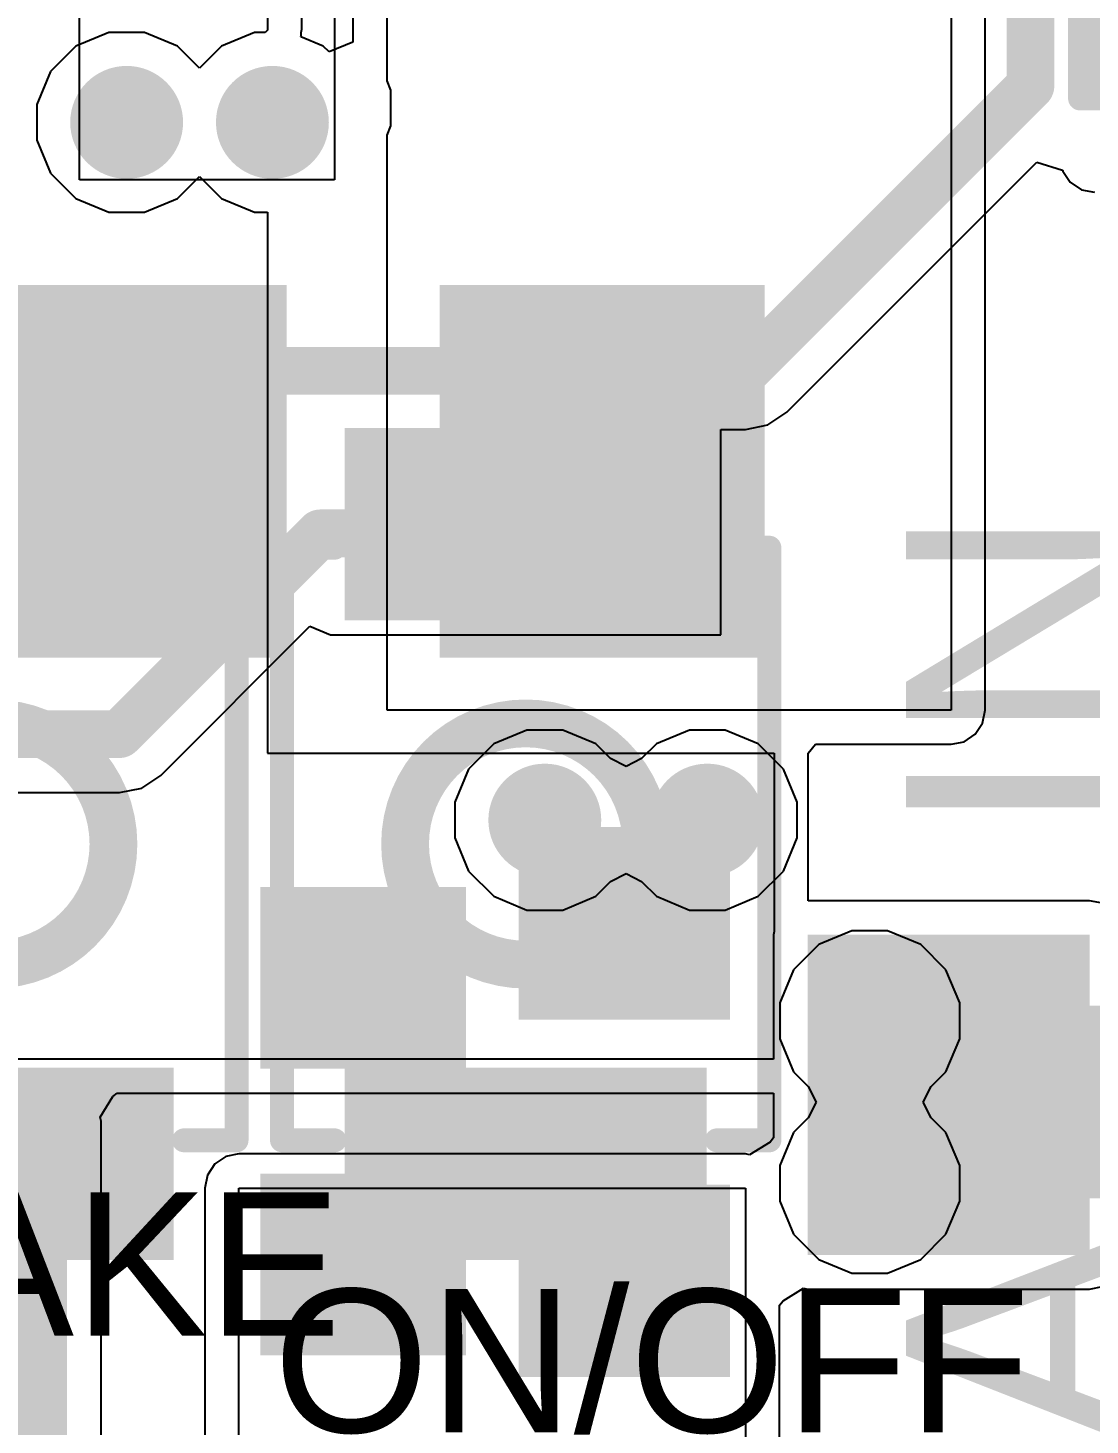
# Model space of a CAD drawing. Header units: millimetres. Extents: x -1.7 to 76.1, y -1.1 to 50.5.
# Drawn here: x 40.86 to 46.51, y 14.51 to 21.94 of the extents above; entities that cross this region are included whole.
import ezdxf

# ---------------------------------------------------------------- set-up
doc = ezdxf.new("R2010")
doc.units = ezdxf.units.MM
for name, color, linetype in [('BottomLayer', 5, 'Continuous'), ('BottomPaste', 16, 'Continuous'), ('BottomSolder', 6, 'Continuous'), ('TopLayer', 1, 'Continuous'), ('TopOverlay', 2, 'Continuous'), ('TopPaste', 8, 'Continuous'), ('TopSolder', 216, 'Continuous'), ('ViaHoleLayer', 16, 'Continuous')]:
    doc.layers.add(name, color=color, linetype=linetype)
doc.styles.add('Arial', font='', dxfattribs={"height": 0.2})
doc.styles.get('Arial').set_extended_font_data('Arial')

# ---------------------------------------------------------------- blocks, each defined once
blk = doc.blocks.new('SOT_23_B_126')
at = {"layer": 'BottomLayer'}
for points in [[(-1.36000109, 1.46000089), (-0.54000019, 1.46000089), (-0.54000019, 0.54000019), (-1.36000109, 0.54000019)], [(0.54000019, 1.46000089), (1.36000109, 1.46000089), (1.36000109, 0.54000019), (0.54000019, 0.54000019)], [(-0.41000045, -0.54000019), (0.41000045, -0.54000019), (0.41000045, -1.46000089), (-0.41000045, -1.46000089)]]:
    blk.add_hatch(color=5, dxfattribs=at).paths.add_polyline_path(points)
at = {"layer": 'BottomPaste'}
for points in [[(-1.36000109, 1.46000089), (-0.54000019, 1.46000089), (-0.54000019, 0.54000019), (-1.36000109, 0.54000019)], [(0.54000019, 1.46000089), (1.36000109, 1.46000089), (1.36000109, 0.54000019), (0.54000019, 0.54000019)], [(-0.41000045, -0.54000019), (0.41000045, -0.54000019), (0.41000045, -1.46000089), (-0.41000045, -1.46000089)]]:
    blk.add_hatch(color=16, dxfattribs=at).paths.add_polyline_path(points)
at = {"layer": 'BottomSolder'}
for points in [[(-1.46160109, 1.56160089), (-0.43840019, 1.56160089), (-0.43840019, 0.43840019), (-1.46160109, 0.43840019)], [(0.43840019, 1.56160089), (1.46160109, 1.56160089), (1.46160109, 0.43840019), (0.43840019, 0.43840019)], [(-0.51160045, -0.43840019), (0.51160045, -0.43840019), (0.51160045, -1.56160089), (-0.51160045, -1.56160089)]]:
    blk.add_hatch(color=6, dxfattribs=at).paths.add_polyline_path(points)
blk = doc.blocks.new('R___0603_B_138')
at = {"layer": 'BottomLayer'}
for points in [[(-1.143, -0.4445), (-1.143, 0.4445), (-0.3810000000000001, 0.4445), (-0.3809999999999999, -0.4445)], [(0.3810000000000001, -0.4445), (0.3809999999999999, 0.4445), (1.143, 0.4445), (1.143, -0.4445)]]:
    blk.add_hatch(color=5, dxfattribs=at).paths.add_polyline_path(points)
at = {"layer": 'BottomPaste'}
for points in [[(-1.143, -0.4445), (-1.143, 0.4445), (-0.3810000000000001, 0.4445), (-0.3809999999999999, -0.4445)], [(0.3810000000000001, -0.4445), (0.3809999999999999, 0.4445), (1.143, 0.4445), (1.143, -0.4445)]]:
    blk.add_hatch(color=16, dxfattribs=at).paths.add_polyline_path(points)
at = {"layer": 'BottomSolder'}
for points in [[(-1.2446, -0.5461), (-1.2446, 0.5460999999999999), (-0.2794, 0.5461), (-0.2793999999999999, -0.5460999999999999)], [(0.2794, -0.5461), (0.2793999999999999, 0.5460999999999999), (1.2446, 0.5461), (1.2446, -0.5460999999999999)]]:
    blk.add_hatch(color=6, dxfattribs=at).paths.add_polyline_path(points)
blk = doc.blocks.new('R___1206_B_170')
at = {"layer": 'BottomLayer'}
for points in [[(-2.032, 0.889), (-0.508, 0.889), (-0.508, -0.889), (-2.032, -0.889)], [(0.508, 0.889), (2.032, 0.889), (2.032, -0.889), (0.508, -0.889)]]:
    blk.add_hatch(color=5, dxfattribs=at).paths.add_polyline_path(points)
at = {"layer": 'BottomPaste'}
for points in [[(-2.032, 0.889), (-0.508, 0.889), (-0.508, -0.889), (-2.032, -0.889)], [(0.508, 0.889), (2.032, 0.889), (2.032, -0.889), (0.508, -0.889)]]:
    blk.add_hatch(color=16, dxfattribs=at).paths.add_polyline_path(points)
at = {"layer": 'BottomSolder'}
for points in [[(-2.1336, 0.9905999999999999), (-0.4064, 0.9905999999999999), (-0.4064, -0.9905999999999999), (-2.1336, -0.9905999999999999)], [(0.4064, 0.9905999999999999), (2.1336, 0.9905999999999999), (2.1336, -0.9905999999999999), (0.4064, -0.9905999999999999)]]:
    blk.add_hatch(color=6, dxfattribs=at).paths.add_polyline_path(points)
blk = doc.blocks.new('R___0603_183')
at = {"layer": 'TopLayer'}
for points in [[(-0.3809999999999999, 0.4445), (-0.3809999999999999, -0.4445), (-1.143, -0.4445), (-1.143, 0.4445)], [(1.143, 0.4445), (1.143, -0.4445), (0.3809999999999999, -0.4445), (0.3809999999999999, 0.4445)]]:
    blk.add_hatch(color=1, dxfattribs=at).paths.add_polyline_path(points)
at = {"layer": 'TopPaste'}
for points in [[(-0.3809999999999999, 0.4445), (-0.3809999999999999, -0.4445), (-1.143, -0.4445), (-1.143, 0.4445)], [(1.143, 0.4445), (1.143, -0.4445), (0.3809999999999999, -0.4445), (0.3809999999999999, 0.4445)]]:
    blk.add_hatch(color=8, dxfattribs=at).paths.add_polyline_path(points)
at = {"layer": 'TopSolder'}
for points in [[(-0.2794, 0.5460999999999999), (-0.2794, -0.5460999999999999), (-1.2446, -0.5460999999999999), (-1.2446, 0.5460999999999999)], [(1.2446, 0.5460999999999999), (1.2446, -0.5460999999999999), (0.2794, -0.5460999999999999), (0.2794, 0.5460999999999999)]]:
    blk.add_hatch(color=216, dxfattribs=at).paths.add_polyline_path(points)
at = {"layer": 'TopOverlay', "const_width": 0.127}
for points in [[(-1.2192, -0.5334), (-1.2192, 0.5334)], [(1.2192, 0.5334), (-1.2192, 0.5334)], [(1.2192, -0.5334), (1.2192, 0.5334)], [(1.2192, -0.5334), (-1.2192, -0.5334)]]:
    blk.add_lwpolyline(points, dxfattribs=at)
at = {"layer": 'TopOverlay', "const_width": 0.0635}
for points in [[(-1.25095, 0.5334, 1), (-1.18745, 0.5334, 1)], [(-1.25095, 0.5334, 1), (-1.18745, 0.5334, 1)], [(1.18745, 0.5334, 1), (1.25095, 0.5334, 1)], [(1.18745, 0.5334, 1), (1.25095, 0.5334, 1)], [(-1.25095, -0.5334, 1), (-1.18745, -0.5334, 1)], [(-1.25095, -0.5334, 1), (-1.18745, -0.5334, 1)], [(1.18745, -0.5334, 1), (1.25095, -0.5334, 1)], [(1.18745, -0.5334, 1), (1.25095, -0.5334, 1)]]:
    blk.add_lwpolyline(points, format="xyb", close=True, dxfattribs=at)
blk = doc.blocks.new('B3U_1000P_210')
at = {"layer": 'TopLayer'}
for points in [[(-2.10999959, 0.85999955), (-1.28999869, 0.85999955), (-1.28999869, -0.85999955), (-2.10999959, -0.85999955)], [(1.29000123, 0.85999955), (2.11000213, 0.85999955), (2.11000213, -0.85999955), (1.29000123, -0.85999955)]]:
    blk.add_hatch(color=1, dxfattribs=at).paths.add_polyline_path(points)
at = {"layer": 'TopPaste'}
for points in [[(-2.10999959, 0.85999955), (-1.28999869, 0.85999955), (-1.28999869, -0.85999955), (-2.10999959, -0.85999955)], [(1.29000123, 0.85999955), (2.11000213, 0.85999955), (2.11000213, -0.85999955), (1.29000123, -0.85999955)]]:
    blk.add_hatch(color=8, dxfattribs=at).paths.add_polyline_path(points)
at = {"layer": 'TopSolder'}
for points in [[(-2.21159959, 0.96159955), (-1.18839869, 0.96159955), (-1.18839869, -0.96159955), (-2.21159959, -0.96159955)], [(1.18840123, 0.96159955), (2.21160213, 0.96159955), (2.21160213, -0.96159955), (1.18840123, -0.96159955)]]:
    blk.add_hatch(color=216, dxfattribs=at).paths.add_polyline_path(points)
at = {"layer": 'TopOverlay', "const_width": 0.127}
for points in [[(-1.5748, 1.016), (-1.5748, 1.2954)], [(1.57480254, 1.2954), (-1.5748, 1.2954)], [(1.57480254, 1.016), (1.57480254, 1.2954)], [(-1.5748, -1.2954), (-1.5748, -1.016)], [(1.57480254, -1.2954), (1.57480254, -1.016)], [(1.57480254, -1.2954), (-1.5748, -1.2954)]]:
    blk.add_lwpolyline(points, dxfattribs=at)
at = {"layer": 'TopOverlay'}
for points, const_width in [([(-1.60655, 1.2954, 1), (-1.54305, 1.2954, 1)], 0.0635), ([(-1.60655, 1.2954, 1), (-1.54305, 1.2954, 1)], 0.0635), ([(1.54305254, 1.2954, 1), (1.60655254, 1.2954, 1)], 0.0635), ([(1.54305254, 1.2954, 1), (1.60655254, 1.2954, 1)], 0.0635), ([(-1.60655, 1.016, 1), (-1.54305, 1.016, 1)], 0.0635), ([(1.54305254, 1.016, 1), (1.60655254, 1.016, 1)], 0.0635), ([(0.64106806, 0, 1), (-0.64106806, 0, 1)], 0.254), ([(-0.7045680599999999, 0, 1), (-0.5775680599999999, 0, 1)], 0.127), ([(0.5775680599999999, 0, 1), (0.7045680599999999, 0, 1)], 0.127), ([(-1.60655, -1.016, 1), (-1.54305, -1.016, 1)], 0.0635), ([(1.54305254, -1.016, 1), (1.60655254, -1.016, 1)], 0.0635), ([(-1.60655, -1.2954, 1), (-1.54305, -1.2954, 1)], 0.0635), ([(-1.60655, -1.2954, 1), (-1.54305, -1.2954, 1)], 0.0635), ([(1.54305254, -1.2954, 1), (1.60655254, -1.2954, 1)], 0.0635), ([(1.54305254, -1.2954, 1), (1.60655254, -1.2954, 1)], 0.0635)]:
    blk.add_lwpolyline(points, format="xyb", close=True, dxfattribs=dict(at, const_width=const_width))
blk = doc.blocks.new('B3U_1000P_211')
at = {"layer": 'TopLayer'}
for points in [[(-2.10999959, 0.85999955), (-1.28999869, 0.85999955), (-1.28999869, -0.85999955), (-2.10999959, -0.85999955)], [(1.29000123, 0.85999955), (2.11000213, 0.85999955), (2.11000213, -0.85999955), (1.29000123, -0.85999955)]]:
    blk.add_hatch(color=1, dxfattribs=at).paths.add_polyline_path(points)
at = {"layer": 'TopPaste'}
for points in [[(-2.10999959, 0.85999955), (-1.28999869, 0.85999955), (-1.28999869, -0.85999955), (-2.10999959, -0.85999955)], [(1.29000123, 0.85999955), (2.11000213, 0.85999955), (2.11000213, -0.85999955), (1.29000123, -0.85999955)]]:
    blk.add_hatch(color=8, dxfattribs=at).paths.add_polyline_path(points)
at = {"layer": 'TopSolder'}
for points in [[(-2.21159959, 0.96159955), (-1.18839869, 0.96159955), (-1.18839869, -0.96159955), (-2.21159959, -0.96159955)], [(1.18840123, 0.96159955), (2.21160213, 0.96159955), (2.21160213, -0.96159955), (1.18840123, -0.96159955)]]:
    blk.add_hatch(color=216, dxfattribs=at).paths.add_polyline_path(points)
at = {"layer": 'TopOverlay', "const_width": 0.127}
for points in [[(1.57480254, 1.2954), (-1.5748, 1.2954)], [(-1.5748, 1.016), (-1.5748, 1.2954)], [(1.57480254, 1.016), (1.57480254, 1.2954)], [(-1.5748, -1.2954), (-1.5748, -1.016)], [(1.57480254, -1.2954), (1.57480254, -1.016)], [(1.57480254, -1.2954), (-1.5748, -1.2954)]]:
    blk.add_lwpolyline(points, dxfattribs=at)
at = {"layer": 'TopOverlay'}
for points, const_width in [([(-1.60655, 1.2954, 1), (-1.54305, 1.2954, 1)], 0.0635), ([(-1.60655, 1.2954, 1), (-1.54305, 1.2954, 1)], 0.0635), ([(1.54305254, 1.2954, 1), (1.60655254, 1.2954, 1)], 0.0635), ([(1.54305254, 1.2954, 1), (1.60655254, 1.2954, 1)], 0.0635), ([(-1.60655, 1.016, 1), (-1.54305, 1.016, 1)], 0.0635), ([(1.54305254, 1.016, 1), (1.60655254, 1.016, 1)], 0.0635), ([(0.64106806, 0, 1), (-0.64106806, 0, 1)], 0.254), ([(-0.7045680599999999, 0, 1), (-0.5775680599999999, 0, 1)], 0.127), ([(0.5775680599999999, 0, 1), (0.7045680599999999, 0, 1)], 0.127), ([(-1.60655, -1.016, 1), (-1.54305, -1.016, 1)], 0.0635), ([(1.54305254, -1.016, 1), (1.60655254, -1.016, 1)], 0.0635), ([(-1.60655, -1.2954, 1), (-1.54305, -1.2954, 1)], 0.0635), ([(-1.60655, -1.2954, 1), (-1.54305, -1.2954, 1)], 0.0635), ([(1.54305254, -1.2954, 1), (1.60655254, -1.2954, 1)], 0.0635), ([(1.54305254, -1.2954, 1), (1.60655254, -1.2954, 1)], 0.0635)]:
    blk.add_lwpolyline(points, format="xyb", close=True, dxfattribs=dict(at, const_width=const_width))

msp = doc.modelspace()

# ---------------------------------------------------------------- hatches: boundary and pattern name
at = {"layer": 'BottomLayer'}
h = msp.add_hatch(color=5, dxfattribs=at)
edge = h.paths.add_edge_path()
edge.add_arc((41.3893, 21.4376), 0.2999994, 0, 360)
h = msp.add_hatch(color=5, dxfattribs=at)
edge = h.paths.add_edge_path()
edge.add_arc((42.16399999999999, 21.4376), 0.2999994, 0, 360)
h = msp.add_hatch(color=5, dxfattribs=at)
edge = h.paths.add_edge_path()
edge.add_arc((43.6118, 17.7292), 0.2999994, 0, 360)
h = msp.add_hatch(color=5, dxfattribs=at)
edge = h.paths.add_edge_path()
edge.add_arc((44.47539999999999, 17.7292), 0.2999994, 0, 360)
for points in [[(45.0088, 15.4178), (46.5074, 15.4178), (46.5074, 17.1196), (45.0088, 17.1196)], [(38.4048, 12.8016), (41.0718, 12.8016), (41.0718, 16.129), (38.4048, 16.129)]]:
    msp.add_hatch(color=5, dxfattribs=at).paths.add_polyline_path(points)
h = msp.add_hatch(color=5, dxfattribs=at)
edge = h.paths.add_edge_path()
edge.add_arc((45.339, 16.6624), 0.2999994, 0, 360)
h = msp.add_hatch(color=5, dxfattribs=at)
edge = h.paths.add_edge_path()
edge.add_arc((45.339, 15.7988), 0.2999994, 0, 360)
at = {"layer": 'TopLayer'}
h = msp.add_hatch(color=1, dxfattribs=at)
edge = h.paths.add_edge_path()
edge.add_arc((41.3893, 21.4376), 0.2999994, 0, 360)
h = msp.add_hatch(color=1, dxfattribs=at)
edge = h.paths.add_edge_path()
edge.add_arc((42.16399999999999, 21.4376), 0.2999994, 0, 360)
msp.add_hatch(color=1, dxfattribs=at).paths.add_polyline_path([(39.0017, 18.8722), (41.529, 18.8722), (41.529, 19.7358), (39.0017, 19.7358)])
h = msp.add_hatch(color=1, dxfattribs=at)
edge = h.paths.add_edge_path()
edge.add_arc((43.6118, 17.7292), 0.2999994, 0, 360)
h = msp.add_hatch(color=1, dxfattribs=at)
edge = h.paths.add_edge_path()
edge.add_arc((44.47539999999999, 17.7292), 0.2999994, 0, 360)
h = msp.add_hatch(color=1, dxfattribs=at)
edge = h.paths.add_edge_path()
edge.add_arc((45.339, 16.6624), 0.2999994, 0, 360)
h = msp.add_hatch(color=1, dxfattribs=at)
edge = h.paths.add_edge_path()
edge.add_arc((45.339, 15.7988), 0.2999994, 0, 360)
at = {"layer": 'ViaHoleLayer'}
h = msp.add_hatch(color=16, dxfattribs=at)
edge = h.paths.add_edge_path()
edge.add_arc((41.3893, 21.4376), 0.1499997, 0, 360)
h = msp.add_hatch(color=16, dxfattribs=at)
edge = h.paths.add_edge_path()
edge.add_arc((42.16399999999999, 21.4376), 0.1499997, 0, 360)
h = msp.add_hatch(color=16, dxfattribs=at)
edge = h.paths.add_edge_path()
edge.add_arc((43.6118, 17.7292), 0.1499997, 0, 360)
h = msp.add_hatch(color=16, dxfattribs=at)
edge = h.paths.add_edge_path()
edge.add_arc((44.47539999999999, 17.7292), 0.1499997, 0, 360)
h = msp.add_hatch(color=16, dxfattribs=at)
edge = h.paths.add_edge_path()
edge.add_arc((45.339, 16.6624), 0.1499997, 0, 360)
h = msp.add_hatch(color=16, dxfattribs=at)
edge = h.paths.add_edge_path()
edge.add_arc((45.339, 15.7988), 0.1499997, 0, 360)

# ---------------------------------------------------------------- linework, layer by layer
at = {"layer": 'BottomLayer'}
for p, q in [((42.59231766, 25.5524), (42.59231766, 21.8645994)), ((42.77359999999999, 21.65856984), (42.77359999999999, 25.5524)), ((45.7708, 25.5524), (45.7708, 18.3134)), ((45.95208234, 18.3134), (45.95208234, 25.5524)), ((42.1386, 24.36614888), (42.1386, 21.93324798)), ((42.31988234, 21.93324798), (42.31988234, 24.36614888)), ((41.29426082, 21.9153994), (41.11864775999999, 21.84265888)), ((41.48433917999999, 21.9153994), (41.29426082, 21.9153994)), ((41.65995224, 21.84265888), (41.48433917999999, 21.9153994)), ((42.06896081999999, 21.9153994), (41.89334776, 21.84265888)), ((42.12537676, 21.9153994), (42.06896081999999, 21.9153994)), ((42.13745192, 21.9274771), (42.12537676, 21.9153994)), ((42.1386, 21.93324798), (42.13745192, 21.9274771)), ((42.31639746, 21.91573214), (42.31988234, 21.93324798)), ((42.31639746, 21.89787594), (42.31639746, 21.91573214)), ((41.11864775999999, 21.84265888), (40.98424111999999, 21.70825224)), ((41.77665, 21.72596112), (41.65995224, 21.84265888)), ((41.89334776, 21.84265888), (41.77665, 21.72596112)), ((42.31525191999999, 21.89211522), (42.31639746, 21.89787594)), ((42.43465224, 21.84265888), (42.31525191999999, 21.89211522)), ((42.46531766, 21.81199346), (42.43465224, 21.84265888)), ((42.59231766, 21.8645994), (42.46531766, 21.81199346)), ((40.98424111999999, 21.70825224), (40.9115006, 21.53263918)), ((42.7941994, 21.60883918), (42.77359999999999, 21.65856984)), ((42.7941994, 21.41876082), (42.7941994, 21.60883918)), ((40.9115006, 21.53263918), (40.9115006, 21.34256082)), ((42.77359999999999, 21.36903016), (42.7941994, 21.41876082)), ((40.9115006, 21.34256082), (40.98424111999999, 21.16694776)), ((42.77359999999999, 18.3134), (42.77359999999999, 21.36903016)), ((40.98424111999999, 21.16694776), (41.11864775999999, 21.03254112)), ((41.65995224, 21.03254112), (41.77665, 21.14923888)), ((41.77665, 21.14923888), (41.89334776, 21.03254112)), ((41.11864775999999, 21.03254112), (41.29426082, 20.9598006)), ((41.48433917999999, 20.9598006), (41.65995224, 21.03254112)), ((41.89334776, 21.03254112), (42.06896081999999, 20.9598006)), ((41.29426082, 20.9598006), (41.48433917999999, 20.9598006)), ((42.06896081999999, 20.9598006), (42.1386, 20.9598006)), ((42.1386, 20.9598006), (42.1386, 18.0848)), ((45.7708, 18.3134), (42.77359999999999, 18.3134)), ((45.93828251999999, 18.24402752), (45.95208234, 18.3134)), ((45.89898617999999, 18.18521382), (45.93828251999999, 18.24402752)), ((45.01228234, 18.08479746), (45.0511164, 18.13211766)), ((45.0511164, 18.13211766), (45.7708, 18.13211766)), ((45.7708, 18.13211766), (45.84017248, 18.14591748)), ((45.84017248, 18.14591748), (45.89898617999999, 18.18521382)), ((42.1386, 18.0848), (44.831, 18.0848)), ((44.831, 18.0848), (44.831, 17.13710568)), ((45.01228234, 17.30088234), (45.01228234, 18.08479746)), ((46.5074, 17.30088234), (45.01228234, 17.30088234)), ((46.57677248, 17.28708252), (46.5074, 17.30088234)), ((44.831, 17.13710568), (44.82751766, 17.1196)), ((44.82751766, 17.1196), (44.82751766, 16.4592)), ((44.82751766, 16.4592), (40.2082, 16.4592)), ((41.31590416, 16.2595687), (41.33887591999999, 16.27791766)), ((41.33887591999999, 16.27791766), (44.82751766, 16.27791766)), ((44.82751766, 16.27791766), (44.82751766, 16.04047592)), ((41.2487237, 16.15091512), (41.31590416, 16.2595687)), ((41.25308234, 16.129), (41.2487237, 16.15091512)), ((41.25308234, 12.8016), (41.25308234, 16.129)), ((44.82751766, 16.04047592), (44.80916869999999, 16.01750416)), ((44.80916869999999, 16.01750416), (44.70051512, 15.9503237)), ((41.85801382, 15.90158618), (41.81871748, 15.84277248)), ((41.91682752, 15.94088252), (41.85801382, 15.90158618)), ((41.9862, 15.95468234), (41.91682752, 15.94088252)), ((44.6786, 15.95468234), (41.9862, 15.95468234)), ((44.70051512, 15.9503237), (44.6786, 15.95468234)), ((41.81871748, 15.84277248), (41.80491766, 15.7734)), ((41.80491766, 15.7734), (41.80491766, 12.47490012)), ((41.9862, 12.47490012), (41.9862, 15.7734)), ((41.9862, 15.7734), (44.6786, 15.7734)), ((44.6786, 15.7734), (44.6786, 12.47490012)), ((44.8782313, 15.17369584), (44.98688488, 15.2408763)), ((44.98688488, 15.2408763), (45.0088, 15.23651766)), ((45.0088, 15.23651766), (46.5074, 15.23651766)), ((46.5074, 15.23651766), (46.57677248, 15.25031748)), ((44.85988233999999, 15.15072408), (44.8782313, 15.17369584)), ((44.85988233999999, 12.47490012), (44.85988233999999, 15.15072408))]:
    msp.add_line(p, q, dxfattribs=at)
at = {"layer": 'TopLayer'}
for p, q in [((41.1383988, 21.1328), (41.1383988, 23.2664)), ((42.4942, 23.2664), (42.4942, 21.1328)), ((44.89834809999999, 19.8970519), (46.22778664, 21.22649044)), ((46.22778664, 21.22649044), (46.3642075, 21.18330536)), ((46.3642075, 21.18330536), (46.36531747999999, 21.17772752)), ((46.36531747999999, 21.17772752), (46.40461381999999, 21.11891382)), ((42.4942, 21.1328), (41.1383988, 21.1328)), ((46.40461381999999, 21.11891382), (46.46342752, 21.07961748)), ((46.46342752, 21.07961748), (46.5328, 21.06581766)), ((44.6786, 19.80602846), (44.79752788, 19.82968348)), ((44.79752788, 19.82968348), (44.89834809999999, 19.8970519)), ((44.54799828, 18.71439996), (44.54799828, 19.80602846)), ((44.54799828, 19.80602846), (44.6786, 19.80602846)), ((41.5709481, 17.9666519), (42.36371511999999, 18.75941892)), ((42.36371511999999, 18.75941892), (42.47240426, 18.71439742)), ((42.47240426, 18.71439742), (42.47240426, 18.71439996)), ((42.47240426, 18.71439996), (44.54799828, 18.71439996)), ((43.51676081999999, 18.2069994), (43.34114776, 18.13425888)), ((43.70683918, 18.2069994), (43.51676081999999, 18.2069994)), ((43.88245224, 18.13425888), (43.70683918, 18.2069994)), ((44.38036081999999, 18.2069994), (44.20474776, 18.13425888)), ((44.57043918, 18.2069994), (44.38036081999999, 18.2069994)), ((44.74605224, 18.13425888), (44.57043918, 18.2069994)), ((43.34114776, 18.13425888), (43.20674112, 17.99985224)), ((43.96063344, 18.05607768), (43.88245224, 18.13425888)), ((44.20474776, 18.13425888), (44.12656656, 18.05607768)), ((44.88045888, 17.99985224), (44.74605224, 18.13425888)), ((44.0436, 18.01355808), (43.96063344, 18.05607768)), ((44.12656656, 18.05607768), (44.0436, 18.01355808)), ((43.20674112, 17.99985224), (43.13400059999999, 17.82423918)), ((44.9531994, 17.82423918), (44.88045888, 17.99985224)), ((41.35119999999999, 17.87562846), (41.47012788, 17.89928348)), ((41.47012788, 17.89928348), (41.5709481, 17.9666519)), ((39.60331169999999, 17.87562846), (41.35119999999999, 17.87562846)), ((43.13400059999999, 17.82423918), (43.13400059999999, 17.63416082)), ((44.9531994, 17.63416082), (44.9531994, 17.82423918)), ((43.13400059999999, 17.63416082), (43.20674112, 17.45854776)), ((44.88045888, 17.45854776), (44.9531994, 17.63416082)), ((43.20674112, 17.45854776), (43.34114776, 17.32414112)), ((44.74605224, 17.32414112), (44.88045888, 17.45854776)), ((43.88245224, 17.32414112), (43.96063344, 17.40232232)), ((43.96063344, 17.40232232), (44.0436, 17.44484192)), ((44.0436, 17.44484192), (44.12656656, 17.40232232)), ((44.12656656, 17.40232232), (44.20474776, 17.32414112)), ((43.34114776, 17.32414112), (43.51676081999999, 17.2514006)), ((43.70683918, 17.2514006), (43.88245224, 17.32414112)), ((44.20474776, 17.32414112), (44.38036081999999, 17.2514006)), ((44.57043918, 17.2514006), (44.74605224, 17.32414112)), ((43.51676081999999, 17.2514006), (43.70683918, 17.2514006)), ((44.38036081999999, 17.2514006), (44.57043918, 17.2514006)), ((45.24396082, 17.1401994), (45.06834775999999, 17.06745888)), ((45.43403918, 17.1401994), (45.24396082, 17.1401994)), ((45.60965224, 17.06745888), (45.43403918, 17.1401994)), ((45.06834775999999, 17.06745888), (44.93394112, 16.93305224)), ((45.74405888, 16.93305224), (45.60965224, 17.06745888)), ((44.93394112, 16.93305224), (44.8612006, 16.75743918)), ((45.8167994, 16.75743918), (45.74405888, 16.93305224)), ((44.8612006, 16.75743918), (44.8612006, 16.56736082)), ((45.8167994, 16.56736082), (45.8167994, 16.75743918)), ((44.8612006, 16.56736082), (44.93394112, 16.39174776)), ((45.74405888, 16.39174776), (45.8167994, 16.56736082)), ((44.93394112, 16.39174776), (45.01212232, 16.31356656)), ((45.66587768, 16.31356656), (45.74405888, 16.39174776)), ((45.01212232, 16.31356656), (45.05464191999999, 16.2306)), ((45.62335808, 16.2306), (45.66587768, 16.31356656)), ((45.05464191999999, 16.2306), (45.01212232, 16.14763344)), ((45.66587768, 16.14763344), (45.62335808, 16.2306)), ((45.01212232, 16.14763344), (44.93394112, 16.06945224)), ((45.74405888, 16.06945224), (45.66587768, 16.14763344)), ((44.93394112, 16.06945224), (44.8612006, 15.89383918)), ((45.8167994, 15.89383918), (45.74405888, 16.06945224)), ((44.8612006, 15.89383918), (44.8612006, 15.70376082)), ((45.8167994, 15.70376082), (45.8167994, 15.89383918)), ((44.8612006, 15.70376082), (44.93394112, 15.52814776)), ((45.74405888, 15.52814776), (45.8167994, 15.70376082)), ((44.93394112, 15.52814776), (45.06834775999999, 15.39374112)), ((45.60965224, 15.39374112), (45.74405888, 15.52814776)), ((45.06834775999999, 15.39374112), (45.24396082, 15.3210006)), ((45.43403918, 15.3210006), (45.60965224, 15.39374112)), ((45.24396082, 15.3210006), (45.43403918, 15.3210006))]:
    msp.add_line(p, q, dxfattribs=at)
at = {"layer": 'TopLayer', "const_width": 0.254}
for points in [[(46.1927702, 21.6309702), (46.1927702, 29.38756632)], [(44.6786, 20.1168), (46.1927702, 21.6309702)], [(38.12539999999999, 20.1168), (44.6786, 20.1168)], [(43.4611907, 19.25318984), (43.5102, 19.30219914)], [(41.35119999999999, 18.1864), (42.41798984, 19.25318984)], [(42.41798984, 19.25318984), (43.4611907, 19.25318984)], [(39.49699999999999, 18.1864), (41.35119999999999, 18.1864)]]:
    msp.add_lwpolyline(points, dxfattribs=at)
at = {"layer": 'TopLayer', "const_width": 0.127}
for points in [[(46.1292702, 21.6309702, 1), (46.2562702, 21.6309702, 1)], [(46.1292702, 21.6309702, 1), (46.2562702, 21.6309702, 1)], [(44.6151, 20.1168, 1), (44.7421, 20.1168, 1)], [(44.6151, 20.1168, 1), (44.7421, 20.1168, 1)], [(43.44669999999999, 19.30219914, 1), (43.5737, 19.30219914, 1)], [(42.35448984, 19.25318984, 1), (42.48148984, 19.25318984, 1)], [(42.35448984, 19.25318984, 1), (42.48148984, 19.25318984, 1)], [(43.3976907, 19.25318984, 1), (43.5246907, 19.25318984, 1)], [(43.3976907, 19.25318984, 1), (43.5246907, 19.25318984, 1)], [(41.28769999999999, 18.1864, 1), (41.4147, 18.1864, 1)], [(41.28769999999999, 18.1864, 1), (41.4147, 18.1864, 1)]]:
    msp.add_lwpolyline(points, format="xyb", close=True, dxfattribs=at)

# ---------------------------------------------------------------- block references
for name, p, rotation in [('R___0603_183', (46.99, 22.7838), 270), ('R___1206_B_170', (42.6466, 19.5834), 180), ('B3U_1000P_211', (40.67809999999999, 17.6022), 270), ('B3U_1000P_210', (43.5102, 17.6022), 270), ('SOT_23_B_126', (45.0342, 16.2306), 90), ('R___0603_B_138', (42.6466, 16.129), 270)]:
    msp.add_blockref(name, p, dxfattribs=dict(rotation=rotation))

# ---------------------------------------------------------------- texts
at = {"layer": 'TopOverlay', "style": 'Arial'}
for s, height, rotation, p in [('VBAT_IN', 1.27, 90, (46.8024083, 12.0142)), ('WAKE', 0.7619999999999999, 360, (39.3954, 14.98837998)), ('ON/OFF', 0.7619999999999999, 360, (42.1694356, 14.47458878))]:
    msp.add_text(s, height=height, rotation=rotation, dxfattribs=at).set_placement(p)

doc.saveas('drawing.dxf')
